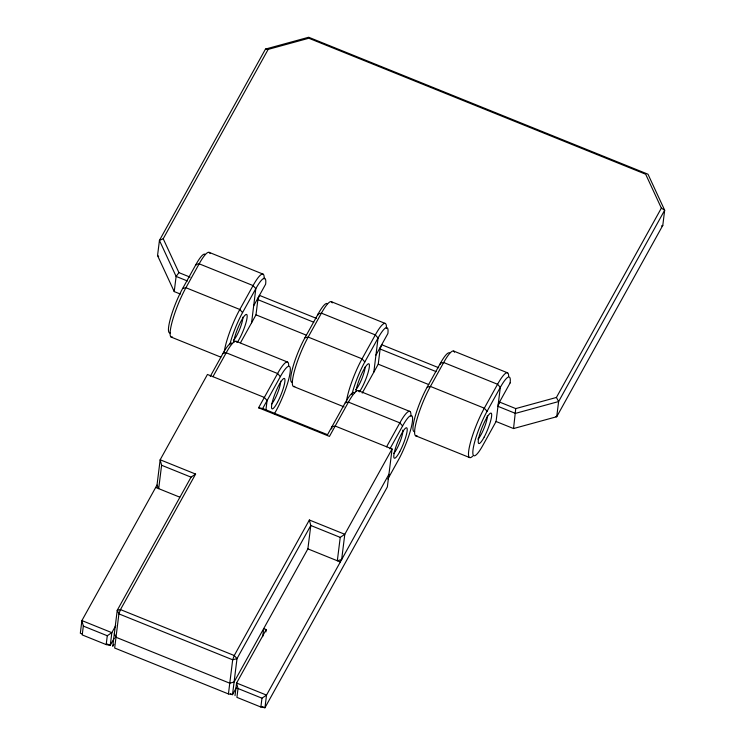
<?xml version="1.0" encoding="UTF-8"?>
<svg xmlns="http://www.w3.org/2000/svg" width="745" height="745" viewBox="0 0 745 745"><rect width="100%" height="100%" fill="white"/><g stroke="black" fill="none" stroke-linecap="round" stroke-linejoin="round"><path stroke-width="1.12" d="M180.392 294.07L174.228 291.584L157.549 255.582L159.439 240.412L265.49 49.077L268.172 49.384L308.83 38.246L645.664 174.218L661.364 208.106L556.413 397.458L515.745 408.595L513.538 428.552L496.077 421.502L500.323 387.372L497.567 384.271L443.675 362.517L440.444 363.197L427.192 387.121A29.539 5.345 -68 0 0 415.105 416.641A29.539 5.345 -68 0 0 414.648 431.625M265.844 410.56L267.092 400.54L264.335 397.43L207.455 374.465L160.166 459.767L157.018 485.051L81.903 620.576L83.328 626.079L82.229 634.926L106.181 644.593L110.26 645.31L114.171 638.251M106.181 644.593L107.28 635.746L111.843 632.663L115.745 625.614M174.228 291.584L176.118 276.414L178.921 272.623L163.211 238.735L268.172 49.384M236.426 687.607L232.514 694.657L228.436 693.94L114.665 648.02L118.911 613.88L120.476 609.596L195.6 474.071L160.166 459.767L161.6 465.262L158.685 488.655L157.018 485.051M195.814 265.565L195.944 264.503A29.53 5.345 -68 0 1 205.248 254.427M251.568 322.808L255.824 288.669L253.067 285.568L199.176 263.814L195.944 264.503L182.693 288.417A29.539 5.345 -68 0 0 170.521 318.245A29.539 5.345 -68 0 0 170.298 332.885M240.523 342.737L255.991 314.837L258.115 297.767M228.436 693.94L232.682 659.809L234.247 655.525L309.361 520.001L344.795 534.295L341.648 559.579L337.327 560.761L340.242 537.378L344.795 534.295L392.075 448.993L335.194 426.038L331.963 426.717L331.683 428.952M235.01 695.662L236.584 683.025L266.188 629.609L263.693 628.603L262.696 636.649M261.737 706.456L264.95 707.75L266.524 695.104L236.584 683.025L238.018 688.52L236.919 697.367L260.862 707.033L264.95 707.75L387.353 486.923L392.075 448.993M265.909 631.909L266.188 629.609M260.862 707.033L261.97 698.186L266.524 695.104L388.927 474.286M318.059 314.921L318.199 313.85A29.53 5.345 -68 0 1 327.39 303.681M114.33 633.669L116.006 637.273L229.767 683.202L234.088 682.01L307.881 548.879L310.795 525.495L309.361 520.001M373.822 372.155L378.069 338.025L375.312 334.915L321.421 313.161L318.199 313.85L304.938 337.764A29.539 5.345 -68 0 0 292.85 367.294A29.539 5.345 -68 0 0 292.394 382.269M362.219 393.081L378.237 364.184L380.369 347.114M440.314 364.268L440.444 363.197A29.53 5.345 -68 0 1 449.645 353.037M513.538 428.552L556.729 416.725L662.789 225.4L664.67 210.22L647.992 174.218L308.681 37.25L265.49 49.077M229.777 344.739A29.539 5.345 -68 0 1 242.563 312.593L255.824 288.669A29.53 5.345 -68 0 1 265.62 284.217L253.7 305.739M210.267 376.374L222.969 353.456A29.539 5.345 -68 0 1 232.058 343.212M212.94 376.681L226.201 352.767A32.827 5.941 -68 0 1 237.031 342.514M195.6 474.071L191.046 477.154L117.244 610.285L112.756 646.315L113.873 644.295M359.276 391.861A32.827 5.941 -68 0 0 348.446 402.114L329.448 436.393L258.589 407.794L277.596 373.515A32.827 5.941 -68 0 1 288.697 365.506M258.589 407.794L262.678 408.511L280.353 376.616A29.539 5.345 -68 0 1 290.15 372.165A29.539 5.345 -68 0 1 276.097 410.746L274.439 413.745M351.891 394.645A29.539 5.345 -68 0 1 364.817 361.94L378.069 338.025A29.53 5.345 -68 0 1 387.875 333.564L375.946 355.086M354.704 392.978A29.539 5.345 -68 0 0 345.214 402.812L327.539 434.698L262.678 408.511M386.59 446.776L399.841 422.862A32.827 5.941 -68 0 1 410.895 416.306M389.896 448.89L402.598 425.972A29.539 5.345 -68 0 1 412.404 421.521A29.539 5.345 -68 0 1 398.351 460.103L387.856 479.035M496.077 421.502L482.816 445.426A29.539 5.345 -68 0 1 473.01 449.878A29.539 5.345 -68 0 1 487.072 411.296L500.323 387.372A29.53 5.345 -68 0 1 510.129 382.921M498.2 404.442L510.129 382.911M163.211 238.735L159.439 240.412L176.118 276.414L187.414 280.977M661.495 225.968L662.789 225.4M182.693 288.417L185.915 287.728L239.806 309.482L242.563 312.583M222.969 353.456L226.201 352.767L277.596 373.515L280.353 376.616M304.938 337.764L308.169 337.075L362.061 358.829L364.817 361.94M345.214 402.803L348.446 402.114L399.841 422.862L402.598 425.972M427.192 387.121L430.424 386.431L484.306 408.185L487.072 411.287M555.817 416.623L556.729 416.725L558.62 401.555L664.67 210.22L661.364 208.106M209.205 252.378L263.087 274.132M331.451 301.734L385.342 323.488M453.705 351.081L507.596 372.835M316.439 318.385L259.437 295.374L257.882 299.658L313.803 322.24M438.684 367.732L381.691 344.721L380.127 349.014L436.049 371.587M178.921 272.623L190.077 277.131M515.745 408.595L499.522 402.049L497.958 406.332L515.428 413.382L558.62 401.555L556.413 397.458M255.991 314.837L306.53 335.241M378.237 364.184L428.785 384.588M236.221 341.331L287.617 362.079M358.475 390.687L409.871 411.436M171.164 337.085L220.744 357.097M293.418 386.441L344.078 406.882M415.673 435.788L469.564 457.542M161.6 465.262L191.046 477.154M340.242 537.378L310.795 525.495L237.003 658.627L232.514 694.657L230.354 693.791M155.696 487.444L179.722 497.139M307.881 548.879L340.316 561.972M83.328 626.079L107.28 635.746M238.018 688.52L261.97 698.186M82.462 634.088L80.33 633.222L81.903 620.576L111.843 632.663L110.26 645.31L107.056 644.015M157.549 255.582L158.676 256.299M280.586 381.198A13.131 2.375 -68 0 1 277.615 392.904A13.131 2.375 -68 0 1 271.534 404.06M402.756 430.144A13.131 2.375 -68 0 1 400.102 441.655A13.131 2.375 -68 0 1 393.788 453.416M487.304 415.859A13.131 2.375 -68 0 1 484.082 428.198A13.131 2.375 -68 0 1 477.871 439.066M365.087 367.006A13.131 2.375 -68 0 1 361.595 379.428A13.131 2.375 -68 0 1 355.626 389.719M242.805 317.165A13.131 2.375 -68 0 1 239.583 329.504A13.131 2.375 -68 0 1 233.371 340.363M356.026 391.395A16.409 2.971 -68 0 1 364.314 368.747A16.409 2.971 -68 0 1 369.008 368.933A16.409 2.971 -68 0 1 359.639 391.535M233.744 342.458A16.409 2.971 -68 0 1 241.846 319.773A16.409 2.971 -68 0 1 246.791 319.4A16.409 2.971 -68 0 1 237.394 342.188M508.667 376.262A32.827 5.941 -68 0 0 497.567 384.271L484.306 408.185A32.827 5.941 -68 0 0 469.918 444.653A32.827 5.941 -68 0 0 472.721 456.108M454.506 352.255A32.827 5.941 -68 0 0 443.675 362.517L430.424 386.431A32.827 5.941 -68 0 0 416.716 420.227A32.827 5.941 -68 0 0 417.014 435.713M386.366 328.359A32.827 5.941 -68 0 0 375.312 334.915L362.061 358.829A32.827 5.941 -68 0 0 346.444 401.713M332.261 302.908A32.827 5.941 -68 0 0 321.421 313.161L308.169 337.075A32.827 5.941 -68 0 0 294.461 370.88A32.827 5.941 -68 0 0 294.759 386.366M264.121 279.003A32.827 5.941 -68 0 0 253.067 285.568L239.806 309.482A32.827 5.941 -68 0 0 224.189 352.366M210.006 253.561A32.827 5.941 -68 0 0 199.176 263.814L185.915 287.728A32.827 5.941 -68 0 0 172.216 321.533A32.827 5.941 -68 0 0 172.514 337.01M237.003 658.627L232.682 659.809L118.911 613.88L117.244 610.285L120.476 609.596L234.247 655.525L237.003 658.627M277.494 402.337A16.409 2.971 -68 0 0 284.394 378.469A16.409 2.971 -68 0 0 272.81 400.214A16.409 2.971 -68 0 0 277.494 402.337M399.748 451.684A16.409 2.971 -68 0 0 406.649 427.816A16.409 2.971 -68 0 0 395.064 449.561A16.409 2.971 -68 0 0 399.748 451.684M484.213 437.008A16.409 2.971 -68 0 0 491.113 413.14A16.409 2.971 -68 0 0 479.529 434.884A16.409 2.971 -68 0 0 484.213 437.008"/></g></svg>
